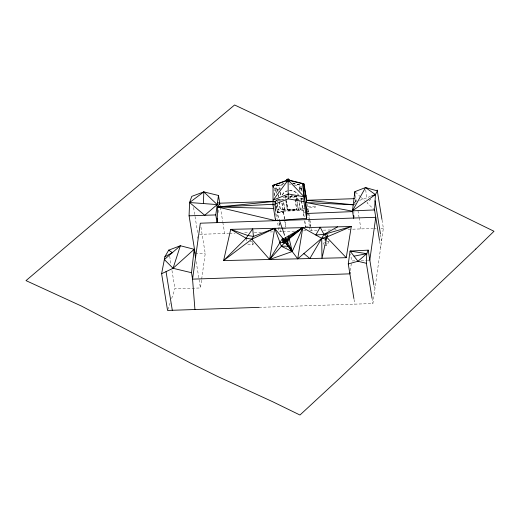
<?xml version="1.0" encoding="UTF-8"?>
<svg xmlns="http://www.w3.org/2000/svg" width="520" height="520" viewBox="0 0 520 520"><rect width="100%" height="100%" fill="white"/><g stroke="black" fill="none" stroke-linecap="round" stroke-linejoin="round"><path stroke-width="0.39" stroke-dasharray="2.6 1.95" d="M353.847 213.382L353.925 211.828M354.367 202.52L354.257 204.847L356.012 198.614L355.362 203.938M275.119 208.481L275.308 205.303M275.353 204.503L275.62 200.714L278.59 219.056M197.399 238.284L197.613 236.73M171.639 298.512L174.954 288.821L200.441 287.963L201.558 279.949M201.669 279.149L205.225 253.494L200.837 226.382M218.433 212.524L218.972 208.637M282.497 184.867L279.624 185.803L277.524 185.738L284.264 183.306M277.823 191.503L277.641 189.352L279.832 189.274M276.048 185.386L279.669 185.51L275.249 185.952M274.365 188.11L279.955 187.922L279.877 188.481L274.293 188.669M276.952 210.067L277.036 209.463L283.062 209.261L283.023 210.158L284.784 210.1L283.731 202.456M278.876 199.622L278.792 200.226L281.398 200.135L281.483 199.531L278.876 199.622L279.117 201.117M279.24 201.864L280.365 209.95L278.363 210.022L277.355 202.696M284.486 219.193L283.276 210.587L303.036 209.917L304.089 217.561M283.459 211.731L277.44 211.933L283.459 211.731L281.73 201.025M284.615 218.855L283.498 211.478M286.13 197.483L286.182 197.093A4.316 3.237 7.9 0 1 286.175 196.242L286.124 196.638A4.316 3.237 7.9 0 0 286.13 197.483L294.639 197.106L294.697 196.709A4.316 3.237 7.9 0 0 294.398 195.878M296.738 198.803L296.654 199.407L298.623 199.342L298.708 198.738L296.738 198.803L298.311 209.644L287.3 210.015L285.987 200.805M295.185 199.076L296.757 209.944L287.931 210.243L286.611 200.947M291.785 195.897L291.817 195.618A1.495 1.125 7.9 0 1 290.921 196.612A1.495 1.125 7.9 0 1 289.289 196.287M295.971 195.793L295.854 196.631L297.271 196.586M299.995 191.399L299.494 186.908L301.626 186.836M292.786 183.677L300.749 185.218L292.507 182.839M301.483 189.026L301.6 188.181L299.735 188.247L299.618 189.092L301.483 189.026L301.977 192.108M301.113 199.199L301.21 198.504L303.101 198.445M305.396 208.715L302.881 208.8L302.783 209.495L300.281 209.58L298.961 200.311M304.187 216.873L301.594 200.883M304.817 220.786L305.611 226.947L304.596 220.688M306.963 211.088L308.451 210.763L309.582 218.264M350.337 270.634L351.449 262.594M259.038 307.365L372.899 303.537L383.357 228.163L381.947 219.44M167.817 309.699L170.365 302.244M247.734 244.062L252.759 244.907L254.364 242.138M323.147 244.25L324.292 242.281M324.35 245.174L326.722 245.57L329.004 241.638L328.77 240.175M370.935 199.043L367.01 202.93L373.984 209.411M354.263 202.3L356.531 201.474M359.554 200.375L370.89 196.255M277.524 185.738L284.226 183.606M273.93 201.481L275.535 201.325L275.561 202.936M354.829 260.825L351.676 260.981L350.558 254.105M361.14 260.514L366.659 260.24M367.445 260.202L369.811 260.084M284.648 196.827L288.62 196.651M289.419 196.612L298.155 196.222M283.01 197.23L286.182 197.093M294.697 196.709L296.803 196.619M276.022 185.633L279.669 185.51M299.39 187.675L301.522 187.603M299.728 188.325L301.587 188.26M274.45 189.592L280.195 189.397L279.955 187.922M277.57 189.904L279.026 189.858M273.728 190.171L278.629 190.002M302.594 198.276L296.4 198.484L296.075 196.469M276.991 199.583L285.11 199.258M303.257 199.121L296.289 199.316L295.783 196.183M283.14 199.927L275.353 200.187L278.363 218.744M275.379 200.363L276.789 200.311L277.03 201.806M283.108 209.553L302.868 208.891M288.015 209.631L296.842 209.333M306.488 209.463L307.938 209.411L308.035 208.722L308.412 211.042M283.192 211.192L302.952 210.522M277.615 212.576L283.641 212.375M277.583 212.823L283.601 212.622M307.158 211.783L308.607 211.738M303.427 212.186L306.384 212.089M307.119 212.062L308.568 212.011M305.708 226.258L310.85 226.083L309.706 219.05M283.03 228.904L286.046 228.8M199.556 234.338L228.644 233.363M229.444 233.337L235.047 233.149M244.66 232.823L247.864 232.719M254.274 232.499L261.482 232.258M270.289 231.966L272.695 231.881M282.042 231.569L279.103 231.667L274.579 203.756M282.834 231.543L294.781 231.14M303.55 230.847L305.936 230.763M309.92 230.633L316.959 230.393M323.356 230.178L330.551 229.938M334.549 229.801L336.141 229.749M348.134 229.346L372.938 228.514M373.744 228.488L376.149 228.404M380.952 228.241L383.357 228.163M195.24 253.832L205.225 253.494M329.004 241.638L325.052 240.975L324.812 239.512M250.055 241.417L252.928 241.897M289.139 183.995L290.615 184.34M294.3 185.192L297.986 186.05M292.461 183.131L300.749 185.218M355.466 192.192L360.659 197.022M361.238 197.561L365.853 201.858M380.562 234.631L381.582 240.936M379.626 241.215L380.66 247.598M373.945 285.597L374.725 290.381M355.511 195.52L356.401 201.006M357.949 210.574L358.982 216.957M359.112 217.75L360.919 228.917M372.001 298.019L372.899 303.537M354.022 299.364L354.796 304.148M326.248 242.645L326.722 245.57M307.073 204.087L309.601 219.674M309.725 220.461L310.752 226.772M310.999 228.3L311.37 230.581M307.249 212.843L308.132 218.316M308.262 219.096L309.4 226.129M309.303 226.824L309.797 229.866M301.717 188.922L302.198 191.867M299.494 186.908L300.216 191.197M301.21 198.504L301.47 200.089M301.373 200.785L302.783 209.495M299.137 202.494L300.281 209.58M296.777 200.194L298.311 209.644M295.1 199.686L296.757 209.944M286.267 199.986L287.931 210.243M285.61 198.542L285.246 196.313L285.409 198.354M285.649 199.843L287.3 210.015M283.517 202.274L284.784 210.1M280.345 192.465L280.989 196.456M285.116 221.969L285.877 226.636M280.137 192.225L280.787 196.216M281.886 203.131L283.023 210.158M284.615 219.993L285.786 227.201M277.641 189.352L278.031 191.744M278.551 194.935L278.805 196.528M278.343 194.694L278.733 197.087M279.032 201.721L280.365 209.95M276.374 193.459L275.736 189.547L276.296 194.019M276.874 199.706L277.238 201.948M277.511 204.796L278.363 210.022M274.313 192.744L274.95 196.658M279.221 222.95L279.981 227.617M274.242 193.303L274.749 196.436M279 222.69L279.767 227.428M280.124 229.658L280.442 231.621M274.45 202.963L274.196 201.364L275.535 201.325L274.853 204.224L275.19 212.056M252.297 242.047L252.759 244.907M246.09 238.225L246.669 241.794M219.856 203.996L220.246 206.388M220.376 207.188L222.703 221.54M222.827 222.333L224.64 233.5M193.57 207.461L197.808 233.603M196.183 261.651L200.441 287.963M169.65 256.087L171.073 264.869M171.977 270.459L174.954 288.821M365.755 189.865L366.639 199.089M275.574 203.743L275.769 215.833M286.65 247.234A0.689 0.442 -9.2 0 1 286.65 247.578M282.418 195.124A8.463 6.351 7.9 0 1 287.378 191.042M289.452 190.743A8.463 6.351 7.9 0 1 297.94 194.428M282.464 194.786A8.463 6.351 7.9 0 1 287.423 190.703M289.497 190.405A8.463 6.351 7.9 0 1 298.954 196.19M294.346 196.268A4.316 3.237 7.9 0 1 294.639 197.106M292.233 195.611A1.924 1.443 7.9 0 1 291.168 196.944A1.924 1.443 7.9 0 1 289.055 196.599M291.726 195.598A1.495 1.125 7.9 0 1 291.057 196.833A1.495 1.125 7.9 0 1 289.25 196.567M292.24 195.566A1.924 1.443 7.9 0 1 291.174 196.892A1.924 1.443 7.9 0 1 289.068 196.553M315.231 206.531L308.152 206.765L308.288 207.578L315.361 207.337L315.231 206.531"/><path stroke-width="0.78" d="M282.51 242.405L282.562 238.251L269.646 259.493L251.83 239.187L246.09 238.225L230.718 229.353L223.613 260.572L346.249 257.692L351.293 226.519L230.718 229.353L247.689 235.456L253.435 236.425L274.69 228.319L285.175 241.3A0.689 0.442 -9.2 0 1 285.727 241.858A0.689 0.442 -9.2 0 1 284.681 242.151A0.689 0.442 -9.2 0 1 284.668 241.442L302.77 227.656L321.704 238.322L325.656 238.992L327.938 235.06L323.986 234.39L315.809 235.008L320.177 227.247L323.986 234.39L346.249 257.692M195.111 253.039L189.078 215.806L189.579 202.514L191.776 196.372L203.833 191.886L218.478 195.475L219.733 203.197L219.511 204.75M203.398 203.554L203.833 191.886L189.579 202.514L204.718 215.286L217.217 204.594L203.833 191.886M372.001 298.019L366.379 263.302L366.756 253.675L368.206 250.146L350.064 251.05L348.276 263.913L353.893 298.565M273.013 204.88L273.033 185.289L288.093 179.868L288.21 198.828L273.013 204.88L275.567 220.662L306.605 218.303L306.703 209.593M306.605 218.303L303.908 201.643L303.869 183.742L289.354 180.18L289.588 181.766L286.91 181.701L287.079 180.239M218.478 195.475L215.781 214.922L217.035 222.631L217.685 207.012L219.733 203.197L273.397 201.396M379.496 240.422L374.562 209.95L375.427 194.603L377.325 190.899L365.528 187.558L354.887 191.653L352.463 210.841L353.626 218.042L353.737 215.709M354.699 195.533L354.887 191.653M194.928 309.524L192.556 279.136L191.516 272.708L194.181 249.301L180.356 245.745L168.688 250.159L164.886 256.776L161.609 273.715L167.557 310.44L259.038 307.365M353.626 218.042L353.893 215.872M217.035 222.631L217.575 218.744M273.058 186.024L273.033 185.289L274.541 185.341M302.354 183.372L306.8 213.473L352.813 211.601M304.025 185.224L303.869 183.742M304.389 187.506L304.499 186.739L305.916 195.566L305.117 195.592M304.584 188.689L304.688 187.915M305.812 196.3L305.929 195.462L306.248 198.958M350.11 272.24L349.888 273.845L192.556 279.136L200.317 223.197L375.752 217.295L369.811 260.084M285.175 241.3L285.701 237.549M283.173 239.018L302.77 227.656L292.221 251.531L269.646 259.493L274.69 228.319L251.83 239.187L223.613 260.572L246.09 238.225L252.707 228.833L253.435 236.425L251.83 239.187M280.014 242.606L285.188 242.19L297.719 258.837L302.77 227.656L283.361 240.708M282.562 238.251L284.161 243.159L284.083 240.169L289.198 238.771L289.673 237.958L288.223 236.087M323.986 234.39L351.293 226.519L326.8 237.022L321.984 258.264L321.704 238.322L323.986 234.39L337.584 226.837M287.274 179.101L304.103 196.807L288.411 193.999L273.208 200.05L287.482 180.934L286.702 179.862L287.274 179.101L288.061 180.57L288.821 180.967L289.315 180.479L303.829 184.041L306.462 200.285L305.89 202.527L306.8 213.473M288.821 180.967L289.153 179.784L288.386 178.984L288.054 180.167L272.987 185.588L273.28 187.363M288.386 178.984L288.061 180.57L287.482 180.934L287.034 180.531M161.609 273.715L173.056 268.307L180.356 245.745L164.352 259.532L173.056 268.307L191.516 272.708M352.463 210.841L365.528 187.558L375.427 194.603L352.463 210.841L374.562 209.95M326.8 237.022L321.704 238.322L309.855 258.55L303.875 253.572M269.646 259.493L285.012 242.203L302.77 227.656M173.056 268.307L194.181 249.301L195.533 257.667M366.379 263.302L357.949 261.281L350.064 251.05L366.756 253.675L357.949 261.281L348.276 263.913M297.719 258.837L321.704 238.322M286.702 179.862L287.287 179.498M164.886 256.776L172.354 252.636L168.688 250.159M284.668 241.442L284.993 241.319M371.644 195.975L375.427 194.603M284.538 240.747L287.105 240.487L286.579 244.16L289.198 238.771L292.221 251.531L281.385 246.285L274.69 228.319M354.01 256.165L366.756 253.675M273.13 201.558L217.685 207.012L275.567 220.662L275.502 219.102M273.24 204.302L217.685 207.012L273.5 208.442M306.501 201.832L306.462 200.285L354.413 198.672M189.078 215.806L215.781 214.922M281.385 246.285L288.145 246.116L287.755 245.629M353.45 204.808L305.89 202.527L352.833 211.244M189.579 202.514L217.217 204.594M306.462 200.285L353.457 204.769M288.21 198.828L303.908 201.643M217.477 202.709L219.733 203.197M288.392 179.381L289.153 179.784M285.012 242.203L288.145 246.116M292.221 251.531L287.599 242.06L287.365 245.141L290.687 248.385L290.999 249.906L287.859 245.622M289.347 247.072L290.999 249.906M279.149 219.479L284.603 235.287M286.156 239.805L286.676 241.306M377.188 190.067L381.947 219.44M375.076 200.766L380.438 233.844M368.206 250.146L373.815 284.804M325.656 238.992L325.891 240.455M166.042 271.622L172.308 310.284M284.083 240.169L284.161 243.159M475.8 249.002L340.717 377.312L299.969 415.019L272.565 401.674L217.678 376.48L190.151 362.85L81.484 306.079L26 280.618L91.345 225.089L234.592 104.981C321.614 145.931 407.563 189.105 494 231.27L475.8 249.002"/></g></svg>
